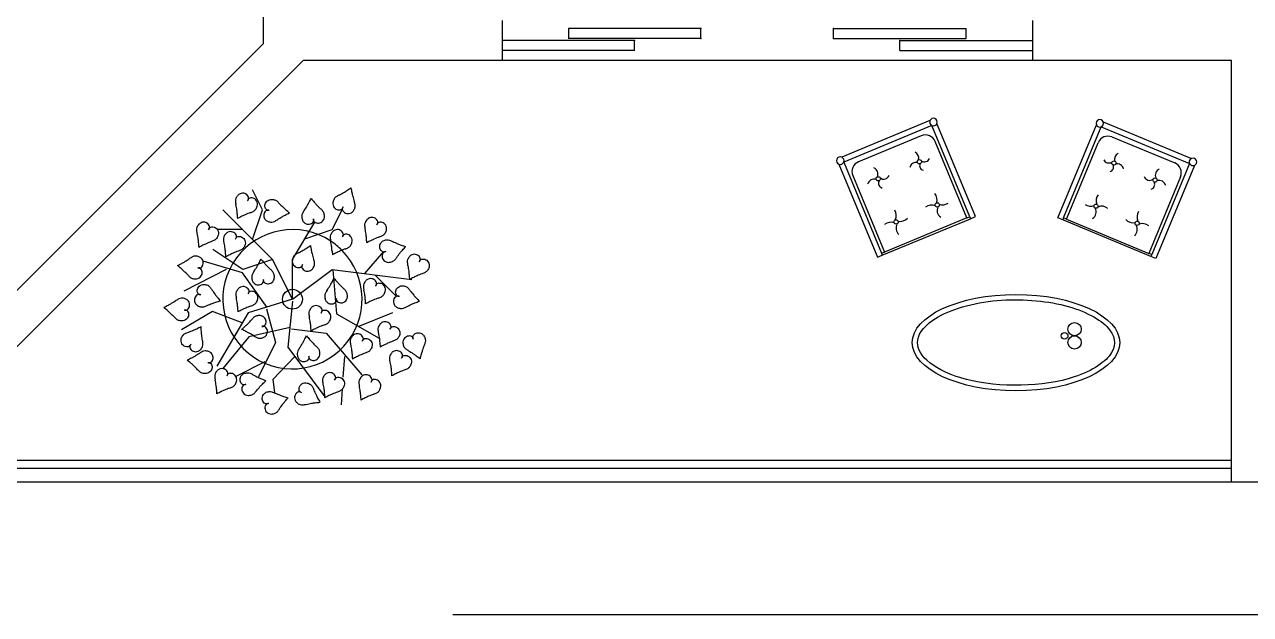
# Model space of a CAD drawing. Header units: millimetres. Extents: x 166 to 289, y 88 to 139.
# Drawn here: x 206.197 to 210.818, y 108.262 to 110.485 of the extents above; entities that cross this region are included whole.
import ezdxf

# ---------------------------------------------------------------- set-up
doc = ezdxf.new("R2010")
doc.units = ezdxf.units.MM
doc.header["$LTSCALE"] = 0.6
doc.linetypes.add('HIDDEN', pattern=[9.525, 6.35, -3.175])
for name, color, linetype in [('0.1', 1, 'Continuous'), ('02', 2, 'Continuous'), ('AR-ALV', 5, 'Continuous'), ('AR-PRJ', 1, 'HIDDEN'), ('Mobiliário', 160, 'Continuous'), ('Mobiliário2', 10, 'Continuous'), ('VEGET', 64, 'Continuous'), ('VEGETAÇAO', 76, 'Continuous')]:
    doc.layers.add(name, color=color, linetype=linetype)

# ---------------------------------------------------------------- blocks, each defined once
blk = doc.blocks.new('*E28')
at = {"layer": 'VEGET'}
blk.add_arc((-0.1165, 0.1033), 0.2171, 11.399, 11.4452, dxfattribs=at)
blk = doc.blocks.new('FOLHA')
at = {"layer": 'VEGET'}
for points in [[(0, 0, 0.08274), (-0.0014, 0.0032, 0.10469), (-0.0035, 0.0052, 0.121507), (-0.008, 0.0067, 0.098472), (-0.0138, 0.0061, 0.092043), (-0.0186, 0.0035, 0.086888), (-0.0224, -0.0009, 0.104288), (-0.0246, -0.007, 0.099942), (-0.0242, -0.0138, 0.091468), (-0.0201, -0.0222, 0.12043), (-0.0147, -0.0268, 0.025962), (-0.0068, -0.0302, -0.015994), (0.006, -0.0355, -0.011155), (0.0143, -0.0394, -0.008387), (0.025, -0.045)], [(0, 0, -0.08274), (-0.002, 0.0029, -0.10469), (-0.0026, 0.0057, -0.121507), (-0.0015, 0.0103, -0.098472), (0.0021, 0.0149, -0.092043), (0.0069, 0.0176, -0.086888), (0.0126, 0.0186, -0.104288), (0.019, 0.0172, -0.099942), (0.0245, 0.0132, -0.091468), (0.0295, 0.0053, -0.12043), (0.0305, -0.0017, -0.025962), (0.0293, -0.0102, 0.015994), (0.0269, -0.0239, 0.011155), (0.0259, -0.0329, 0.008387), (0.025, -0.045)]]:
    blk.add_lwpolyline(points, format="xyb", dxfattribs=at)

msp = doc.modelspace()

# ---------------------------------------------------------------- linework, layer by layer
at = {"layer": '0.1'}
for p, q in [((209.9966, 110.3499), (207.9966, 110.3499)), ((205.6587, 108.762), (210.7466, 108.762))]:
    msp.add_line(p, q, dxfattribs=at)
at = {"layer": '02'}
for p, q in [((208.7466, 110.4702), (208.2466, 110.4702)), ((208.2466, 110.4702), (208.2466, 110.4327)), ((208.7466, 110.4327), (208.7466, 110.4702)), ((209.2466, 110.4702), (209.7466, 110.4702)), ((209.2466, 110.4327), (209.2466, 110.4702)), ((209.7466, 110.4327), (209.7466, 110.4702)), ((208.4966, 110.4249), (207.9966, 110.4249)), ((208.7466, 110.4327), (208.2466, 110.4327)), ((208.4966, 110.3874), (208.4966, 110.4249)), ((209.2466, 110.4327), (209.7466, 110.4327)), ((209.4966, 110.4249), (209.9966, 110.4249)), ((209.4966, 110.3874), (209.4966, 110.4249)), ((208.4966, 110.3874), (207.9966, 110.3874)), ((209.4966, 110.3874), (209.9966, 110.3874)), ((210.7466, 108.842), (205.7387, 108.842)), ((210.7466, 108.812), (205.7087, 108.812))]:
    msp.add_line(p, q, dxfattribs=at)
for p in [(208.7466, 110.4702), (209.2466, 110.4702), (208.4966, 110.4249), (208.7466, 110.4327), (209.2466, 110.4327), (209.4966, 110.4249)]:
    msp.add_point(p, dxfattribs=at)
at = {"layer": 'AR-ALV'}
for p, q in [((207.0966, 112.708), (207.0966, 110.412)), ((207.9966, 110.4999), (207.9966, 110.3499)), ((209.9966, 110.4999), (209.9966, 110.3499)), ((207.0966, 110.412), (205.5966, 108.912)), ((207.2466, 110.3499), (205.6587, 108.762)), ((207.9966, 110.3499), (207.2466, 110.3499)), ((210.7466, 110.3499), (209.9966, 110.3499)), ((210.7466, 108.762), (210.7466, 110.3499)), ((210.7466, 108.762), (212.8466, 108.762))]:
    msp.add_line(p, q, dxfattribs=at)
at = {"layer": 'AR-PRJ'}
msp.add_line((202.0966, 108.262), (213.3466, 108.262), dxfattribs=at)
at = {"layer": 'Mobiliário'}
for p, q in [((209.6097, 110.123), (209.2771, 109.9852)), ((209.6173, 110.1045), (209.2848, 109.9667)), ((209.7597, 109.7608), (209.6173, 110.1045)), ((209.7812, 109.7611), (209.6358, 110.1121)), ((210.0917, 109.7562), (210.2372, 110.1073)), ((210.1133, 109.756), (210.2556, 110.0997)), ((210.2556, 110.0997), (210.5882, 109.9619)), ((210.2633, 110.1181), (210.5959, 109.9804)), ((209.577, 110.0661), (209.3404, 109.9681)), ((209.7486, 109.7562), (209.6292, 110.0445)), ((210.1244, 109.7514), (210.2438, 110.0396)), ((210.296, 110.0613), (210.5325, 109.9633)), ((209.2663, 109.9591), (209.4117, 109.608)), ((209.2848, 109.9667), (209.4271, 109.623)), ((210.5882, 109.9619), (210.4459, 109.6182)), ((210.6067, 109.9543), (210.4613, 109.6032)), ((209.3188, 109.9159), (209.4382, 109.6276)), ((210.5542, 109.9111), (210.4348, 109.6228)), ((209.7486, 109.7562), (209.7597, 109.7608)), ((209.7597, 109.7608), (209.7628, 109.7534)), ((209.7628, 109.7534), (209.7812, 109.7611)), ((209.4302, 109.6156), (209.7628, 109.7534)), ((209.7486, 109.7562), (209.4382, 109.6276)), ((210.1102, 109.7486), (210.0917, 109.7562)), ((210.1133, 109.756), (210.1102, 109.7486)), ((210.4428, 109.6108), (210.1102, 109.7486)), ((210.1244, 109.7514), (210.1133, 109.756)), ((210.1244, 109.7514), (210.4348, 109.6228)), ((209.4271, 109.623), (209.4382, 109.6276)), ((209.4271, 109.623), (209.4302, 109.6156)), ((210.4459, 109.6182), (210.4348, 109.6228)), ((209.4117, 109.608), (209.4302, 109.6156)), ((210.4459, 109.6182), (210.4428, 109.6108)), ((210.4613, 109.6032), (210.4428, 109.6108))]:
    msp.add_line(p, q, dxfattribs=at)
for centre, radius in [((210.1549, 109.3372), 0.025), ((210.1174, 109.3122), 0.0125), ((210.1549, 109.2872), 0.025)]:
    msp.add_circle(centre, radius, dxfattribs=at)
for centre, radius, start, end in [((209.6228, 110.1175), 0.0141, 337.4992, 157.4992), ((209.6228, 110.1175), 0.0141, 157.4992, 337.4992), ((210.2502, 110.1127), 0.0141, 22.5008, 202.5008), ((210.2502, 110.1127), 0.0141, 202.5008, 22.5008), ((209.5923, 110.0291), 0.04, 22.4992, 112.4992), ((210.2807, 110.0243), 0.04, 67.5008, 157.5008), ((209.2717, 109.9721), 0.0141, 67.4992, 247.4992), ((209.2717, 109.9721), 0.0141, 247.4992, 67.4992), ((209.3558, 109.9312), 0.04, 112.4992, 202.4992), ((210.5172, 109.9264), 0.04, 337.5008, 67.5008), ((210.6013, 109.9673), 0.0141, 112.5008, 292.5008), ((210.6013, 109.9673), 0.0141, 292.5008, 112.5008)]:
    msp.add_arc(centre, radius, start, end, dxfattribs=at)
at = {"layer": 'Mobiliário2'}
for centre in [(209.57, 109.968), (210.303, 109.9632), (209.4148, 109.9037), (210.4582, 109.8989), (209.6373, 109.8054), (210.2356, 109.8005), (209.4821, 109.7411), (210.3909, 109.7363)]:
    msp.add_circle(centre, 0.008, dxfattribs=at)
for centre, radius, start, end in [((209.5442, 109.982), 0.0237, 343.7965, 66.6644), ((210.3288, 109.9771), 0.0237, 113.3356, 196.2035), ((209.5575, 109.9416), 0.0238, 77.662, 169.1063), ((209.5879, 109.9523), 0.017, 151.0113, 257.6867), ((209.5885, 109.9903), 0.0223, 239.9795, 331.5937), ((210.2845, 109.9855), 0.0223, 208.4063, 300.0205), ((210.2851, 109.9475), 0.017, 282.3133, 28.9887), ((210.3155, 109.9368), 0.0238, 10.8937, 102.338), ((209.3988, 109.8771), 0.025, 69.8382, 165.9492), ((209.3879, 109.9215), 0.026, 336.2368, 66.0229), ((209.4352, 109.9246), 0.0221, 233.88, 338.9067), ((210.4378, 109.9197), 0.0221, 201.0933, 306.12), ((210.485, 109.9167), 0.026, 113.9771, 203.7632), ((209.4356, 109.8878), 0.0197, 154.583, 252.9237), ((210.4373, 109.883), 0.0197, 287.0763, 25.417), ((210.4742, 109.8723), 0.025, 14.0508, 110.1618), ((209.5999, 109.8256), 0.0367, 339.5412, 38.4339), ((209.6582, 109.838), 0.0326, 245.4923, 307.1013), ((210.2148, 109.8332), 0.0326, 232.8987, 294.5077), ((210.2731, 109.8208), 0.0367, 141.5661, 200.4588), ((209.4426, 109.7648), 0.04, 335.9184, 31.2363), ((209.6159, 109.7706), 0.0346, 66.0116, 130.8814), ((209.6653, 109.7835), 0.0288, 149.8532, 238.9673), ((210.2077, 109.7787), 0.0288, 301.0327, 30.1468), ((210.2571, 109.7658), 0.0346, 49.1186, 113.9884), ((210.4304, 109.76), 0.04, 148.7637, 204.0816), ((209.4632, 109.701), 0.0388, 72.6313, 129.4767), ((209.5176, 109.7185), 0.0358, 154.8707, 224.7468), ((209.4977, 109.7798), 0.0366, 256.999, 319.0668), ((210.3752, 109.7749), 0.0366, 220.9332, 283.001), ((210.3553, 109.7136), 0.0358, 315.2532, 25.1293), ((210.4098, 109.6962), 0.0388, 50.5233, 107.3687)]:
    msp.add_arc(centre, radius, start, end, dxfattribs=at)
msp.add_ellipse((209.9341, 109.2863), major_axis=(-0.3909, 0), ratio=0.464646, dxfattribs=at)
msp.add_open_spline([(209.5632, 109.2863), (209.5632, 109.2619), (209.5773, 109.2355), (209.6406, 109.1852), (209.689, 109.1627), (209.8709, 109.115), (210.0376, 109.119), (210.2239, 109.18), (210.2742, 109.2151), (210.3137, 109.282), (210.3089, 109.3132), (210.2437, 109.3805), (210.1809, 109.4118), (210.0247, 109.4476), (209.9322, 109.4526), (209.7543, 109.4332), (209.6711, 109.4059), (209.5812, 109.3436), (209.5632, 109.3136), (209.5632, 109.2863)], degree=3, knots=[0, 0, 0, 0, 0.528517, 0.528517, 1.057034, 1.057034, 2.185031, 2.185031, 2.874525, 2.874525, 3.564018, 3.564018, 4.253512, 4.253512, 4.943005, 4.943005, 5.692184, 5.692184, 6.283185, 6.283185, 6.283185, 6.283185], dxfattribs=at)
at = {"layer": 'VEGETAÇAO'}
for p, q in [((207.0941, 109.7873), (207.0566, 109.8623)), ((207.1316, 109.5998), (206.9441, 109.7873)), ((207.0566, 109.6748), (207.0941, 109.7873)), ((207.318, 109.7855), (207.3191, 109.7873)), ((207.3566, 109.7123), (207.3941, 109.7873)), ((207.2066, 109.5998), (207.2909, 109.7403)), ((207.0191, 109.7123), (206.9214, 109.7123)), ((207.2534, 109.6779), (207.3566, 109.7123)), ((207.0191, 109.5623), (206.9066, 109.6373)), ((207.3557, 109.6306), (207.3572, 109.617)), ((207.4791, 109.547), (207.5511, 109.6292)), ((207.0182, 109.5497), (206.8694, 109.5936)), ((207.1316, 109.5998), (207.0191, 109.5623)), ((207.2066, 109.4498), (207.1316, 109.5998)), ((207.2066, 109.4498), (207.2066, 109.5998)), ((206.9566, 109.5615), (206.7974, 109.4802)), ((207.111, 109.419), (207.0182, 109.5497)), ((207.1293, 109.5568), (207.1304, 109.5586)), ((207.2066, 109.4498), (207.3566, 109.5623)), ((207.3566, 109.5623), (207.6566, 109.5248)), ((207.3592, 109.5607), (207.3722, 109.3954)), ((207.52, 109.5389), (207.5985, 109.4604)), ((207.4045, 109.4849), (207.4056, 109.4867)), ((207.2066, 109.4498), (207.0395, 109.3983)), ((207.2071, 109.4432), (207.1897, 109.2693)), ((206.9054, 109.4031), (206.7879, 109.3347)), ((207.0176, 109.3608), (206.9054, 109.4031)), ((207.0395, 109.3983), (206.9212, 109.1975)), ((207.1087, 109.4133), (207.1433, 109.2864)), ((207.3722, 109.3954), (207.5337, 109.3031)), ((207.4548, 109.3476), (207.5852, 109.3998)), ((207.0419, 109.3084), (206.9437, 109.1883)), ((207.1984, 109.3432), (207.0419, 109.3084)), ((207.2027, 109.3389), (207.3331, 109.3215)), ((207.3331, 109.3215), (207.4679, 109.165)), ((207.1433, 109.2864), (207.0791, 109.1574)), ((207.1897, 109.2693), (207.3288, 109.0823)), ((207.3008, 109.2679), (207.3018, 109.2697)), ((207.1029, 109.2141), (206.9936, 109.1583)), ((207.2158, 109.2345), (207.1332, 109.1476)), ((207.4027, 109.2345), (207.397, 109.1559)), ((207.1332, 109.1476), (207.1395, 109.0985)), ((207.3939, 109.1119), (207.3896, 109.0519))]:
    msp.add_line(p, q, dxfattribs=at)
for centre, major_axis, start_param, end_param in [((207.2441, 110.1157), (0.2167, 0.2167), 4.462157, 4.506775), ((207.115, 110.3128), (0.3833, 0.3833), 4.506775, 4.540323), ((207.961, 109.9625), (0.3833, 0.3833), 2.528634, 2.562182), ((207.0142, 109.8211), (0.0159, 0.0159), 1.972712, 2.452125), ((207.1149, 109.8308), (-0.0875, 0.0875), 0.881329, 0.985154), ((207.029, 109.8151), (-0.0272, 0.0272), 0.037058, 0.401916), ((207.0198, 109.8238), (0.0183, 0.0183), 1.20941, 1.607854), ((207.0189, 109.8256), (-0.0168, 0.0168), -0.777035, -0.361386), ((207.0189, 109.8243), (-0.0178, 0.0178), -1.123715, -0.777035), ((207.0198, 109.8269), (-0.0159, 0.0159), -1.490852, -1.123715), ((207.0197, 109.8268), (-0.0159, 0.0159), 4.39971, 4.792334), ((207.0532, 109.8175), (-0.0114, 0.0114), 0.198913, 0.529119), ((207.0259, 109.8327), (0.0114, 0.0114), 4.739403, 5.069609), ((207.0482, 109.8208), (-0.00719, 0.00719), -0.218326, 0.198913), ((207.0265, 109.8302), (0.0106, 0.0106), 5.486848, 5.970506), ((207.0313, 109.8302), (0.00719, 0.00719), 5.069609, 5.486848), ((207.0508, 109.8167), (0.0106, 0.0106), 0.868812, 1.35247), ((207.0514, 109.8092), (0.0159, 0.0159), 0.476188, 0.868812), ((207.0515, 109.8093), (0.0159, 0.0159), 0.109052, 0.476188), ((207.0498, 109.8072), (-0.0178, 0.0178), 4.474761, 4.821441), ((207.0509, 109.8079), (0.0168, 0.0168), 5.629908, 6.045557), ((207.0489, 109.8076), (0.0183, 0.0183), 5.231464, 5.629908), ((206.9974, 109.9564), (-0.2167, 0.2167), 3.397702, 3.44232), ((206.789, 110.0662), (-0.3833, 0.3833), 3.44232, 3.475868), ((207.6986, 110.1701), (-0.3833, 0.3833), 1.464179, 1.497727), ((207.5203, 110.0162), (-0.2167, 0.2167), 1.497727, 1.542345), ((207.3846, 109.8108), (-0.0183, 0.0183), 0.633894, 1.032338), ((207.3972, 109.8088), (-0.0272, 0.0272), 0.269036, 0.633894), ((207.3832, 109.8168), (-0.0159, 0.0159), -0.210377, 0.269036), ((207.4382, 109.7319), (0.0875, 0.0875), 1.256594, 1.36042), ((207.2343, 110.1322), (-0.2302, 0.2302), 2.827391, 2.89136), ((207.7304, 109.9144), (-0.2167, 0.2167), 0.991385, 1.036004), ((207.749, 109.9191), (-0.2302, 0.2302), 1.036004, 1.099973), ((207.3217, 109.7801), (-0.0875, 0.0875), 4.137741, 4.241566), ((206.6745, 109.7417), (-0.2302, 0.2302), 4.062777, 4.126747), ((206.6935, 109.7443), (-0.2167, 0.2167), 4.018159, 4.062777), ((206.4589, 109.7228), (-0.3833, 0.3833), 3.984611, 4.018159), ((207.2592, 109.278), (-0.3833, 0.3833), -0.320433, -0.286885), ((207.1536, 109.4886), (-0.2167, 0.2167), -0.365051, -0.320433), ((207.1614, 109.4711), (-0.2302, 0.2302), -0.429021, -0.365051), ((207.0046, 109.8921), (0.0875, 0.0875), 4.283368, 4.387193), ((207.0496, 109.8015), (-0.0159, 0.0159), 2.816397, 3.29581), ((207.0366, 109.8109), (0.0272, 0.0272), 4.866606, 5.231464), ((207.2801, 109.7623), (-0.0272, 0.0272), 0.775378, 1.140236), ((207.2641, 109.7625), (-0.0159, 0.0159), 0.295965, 0.775378), ((207.3534, 109.7149), (0.0875, 0.0875), 1.762936, 1.866761), ((206.9809, 109.9661), (-0.2302, 0.2302), 3.333732, 3.397702), ((207.5343, 110.0293), (-0.2302, 0.2302), 1.542345, 1.606315), ((207.2281, 109.7006), (0.0875, 0.0875), 6.214878, 6.318704), ((207.3043, 109.7671), (-0.0159, 0.0159), 4.164669, 4.644082), ((207.2887, 109.7633), (-0.0272, 0.0272), 3.799811, 4.164669), ((207.3826, 109.8103), (0.0168, 0.0168), 2.603135, 3.018784), ((207.3837, 109.8111), (0.0178, 0.0178), 3.018784, 3.365464), ((207.3823, 109.8088), (-0.0159, 0.0159), 1.794667, 2.161804), ((207.3823, 109.8089), (0.0159, 0.0159), 3.7326, 4.125224), ((207.3838, 109.8015), (-0.0106, 0.0106), 2.554427, 3.038085), ((207.3868, 109.7977), (-0.00719, 0.00719), 3.038085, 3.455325), ((207.4047, 109.7903), (0.00719, 0.00719), 2.042835, 2.460075), ((207.4094, 109.7908), (-0.0106, 0.0106), 0.889278, 1.372936), ((207.4104, 109.7885), (0.0114, 0.0114), 1.71263, 2.042835), ((207.3815, 109.8005), (-0.0114, 0.0114), 3.455325, 3.78553), ((207.4158, 109.795), (0.0159, 0.0159), 2.943733, 3.336356), ((207.4157, 109.7949), (0.0159, 0.0159), 3.336356, 3.703493), ((207.4163, 109.7976), (-0.0178, 0.0178), 2.132697, 2.479377), ((207.4165, 109.7963), (0.0168, 0.0168), 4.050173, 4.465822), ((207.4154, 109.798), (-0.0183, 0.0183), 2.895025, 3.293469), ((207.4052, 109.8055), (0.0272, 0.0272), 4.864266, 5.229124), ((207.4207, 109.8013), (0.0159, 0.0159), 5.229124, 5.708537), ((207.2066, 109.4498), (-0.1856, 0.1856), -1.367731, 4.707498), ((207.2682, 109.7579), (0.0183, 0.0183), 2.711032, 3.109476), ((207.2667, 109.7565), (0.0168, 0.0168), 3.109476, 3.525125), ((207.2672, 109.7577), (-0.0178, 0.0178), 1.954329, 2.301009), ((207.2671, 109.755), (-0.0159, 0.0159), 2.301009, 2.668145), ((207.2671, 109.7551), (-0.0159, 0.0159), 2.668145, 3.060769), ((207.272, 109.7494), (-0.0106, 0.0106), 3.060769, 3.544427), ((207.3015, 109.7509), (-0.0114, 0.0114), 0.648175, 0.978381), ((207.2704, 109.7474), (0.0114, 0.0114), 5.532463, 5.862668), ((207.2956, 109.7498), (0.00719, 0.00719), 2.549177, 2.966416), ((207.2764, 109.7476), (-0.00719, 0.00719), 3.544427, 3.961666), ((207.2996, 109.7525), (0.0106, 0.0106), 2.966416, 3.450074), ((207.3031, 109.7592), (0.0159, 0.0159), 3.450074, 3.842698), ((207.303, 109.7591), (-0.0159, 0.0159), 2.271902, 2.639038), ((207.3023, 109.7617), (-0.0178, 0.0178), 2.639038, 2.985718), ((207.3031, 109.7606), (-0.0168, 0.0168), 2.985718, 3.401367), ((207.3013, 109.7617), (0.0183, 0.0183), 4.972163, 5.370607), ((207.501, 109.7298), (-0.0159, 0.0159), 0.401916, 0.881329), ((207.6017, 109.7395), (0.0875, 0.0875), 2.452125, 2.55595), ((207.5158, 109.7238), (0.0272, 0.0272), 1.607854, 1.972712), ((207.1613, 109.6504), (0.2302, 0.2302), 5.633573, 5.697543), ((207.5065, 109.7324), (-0.0183, 0.0183), -0.361386, 0.037058), ((207.5057, 109.7343), (0.0168, 0.0168), 0.793761, 1.20941), ((207.5057, 109.733), (-0.0178, 0.0178), -1.123715, -0.777035), ((207.5066, 109.7355), (0.0159, 0.0159), 0.079945, 0.447081), ((207.5065, 109.7355), (0.0159, 0.0159), 5.970506, 6.36313), ((207.54, 109.7261), (-0.0114, 0.0114), 0.198913, 0.529119), ((207.5126, 109.7413), (0.0114, 0.0114), 4.739403, 5.069609), ((207.535, 109.7295), (-0.00719, 0.00719), -0.218326, 0.198913), ((207.5133, 109.7389), (0.0106, 0.0106), 5.486848, 5.970506), ((207.5181, 109.7389), (-0.00719, 0.00719), 3.498813, 3.916052), ((207.5376, 109.7254), (-0.0106, 0.0106), -0.701984, -0.218326), ((207.5382, 109.7178), (0.0159, 0.0159), 0.476188, 0.868812), ((207.5382, 109.718), (-0.0159, 0.0159), -1.461744, -1.094608), ((207.5365, 109.7159), (0.0178, 0.0178), 6.045557, 6.392237), ((207.5377, 109.7165), (0.0168, 0.0168), 5.629908, 6.045557), ((207.5356, 109.7163), (-0.0183, 0.0183), 3.660668, 4.059112), ((207.3714, 109.6841), (0.0159, 0.0159), 1.972712, 2.452125), ((207.4721, 109.6938), (-0.0875, 0.0875), 0.881329, 0.985154), ((207.3862, 109.6781), (-0.0272, 0.0272), 0.037058, 0.401916), ((207.0317, 109.6047), (0.2302, 0.2302), 5.633573, 5.696737), ((207.2066, 109.4498), (-0.1856, 0.1856), 4.707498, 4.915454), ((207.377, 109.6868), (0.0183, 0.0183), 1.20941, 1.607854), ((207.3761, 109.6886), (-0.0168, 0.0168), -0.777035, -0.361386), ((207.3761, 109.6873), (-0.0178, 0.0178), -1.123715, -0.777035), ((207.377, 109.6898), (-0.0159, 0.0159), -1.490852, -1.123715), ((207.3769, 109.6898), (-0.0159, 0.0159), 4.39971, 4.792334), ((207.4104, 109.6805), (-0.0114, 0.0114), 0.198913, 0.529119), ((207.3831, 109.6957), (0.0114, 0.0114), 4.739403, 5.069609), ((207.4054, 109.6838), (0.00719, 0.00719), 1.35247, 1.769709), ((207.3837, 109.6932), (0.0106, 0.0106), 5.486848, 5.970506), ((207.3885, 109.6932), (0.00719, 0.00719), 5.069609, 5.486848), ((207.408, 109.6797), (0.0106, 0.0106), 0.868812, 1.35247), ((207.4086, 109.6722), (-0.0159, 0.0159), -1.094608, -0.701984), ((207.4086, 109.6723), (0.0159, 0.0159), 0.109052, 0.476188), ((207.407, 109.6702), (-0.0178, 0.0178), 4.474761, 4.821441), ((207.4081, 109.6709), (0.0168, 0.0168), 5.629908, 6.045557), ((207.406, 109.6706), (0.0183, 0.0183), 5.231464, 5.629908), ((207.1803, 109.653), (0.2167, 0.2167), 5.588955, 5.633573), ((206.9457, 109.6315), (0.3833, 0.3833), 5.555408, 5.588955), ((207.746, 109.1867), (0.3833, 0.3833), 1.250363, 1.283911), ((207.6403, 109.3972), (-0.2167, 0.2167), -0.365051, -0.320433), ((207.6482, 109.3797), (-0.2302, 0.2302), -0.429021, -0.365051), ((207.4914, 109.8008), (-0.0875, 0.0875), 2.712572, 2.816397), ((207.5364, 109.7101), (-0.0159, 0.0159), 2.816397, 3.29581), ((207.5234, 109.7196), (-0.0272, 0.0272), 3.29581, 3.660668), ((207.2854, 109.5147), (0.0875, 0.0875), 1.256594, 1.36042), ((207.0814, 109.915), (-0.2302, 0.2302), 2.827391, 2.89136), ((207.0912, 109.8985), (0.2167, 0.2167), 4.462157, 4.506775), ((206.9622, 110.0956), (-0.3833, 0.3833), 2.935978, 2.969526), ((207.8081, 109.7454), (-0.3833, 0.3833), 0.957838, 0.991385), ((207.5775, 109.6972), (0.2167, 0.2167), 2.562182, 2.6068), ((206.8146, 109.5994), (0.3833, 0.3833), 5.555408, 5.588955), ((207.6164, 109.141), (0.3833, 0.3833), 1.250363, 1.283911), ((207.5108, 109.3516), (0.2167, 0.2167), 1.205745, 1.250363), ((207.5186, 109.3341), (-0.2302, 0.2302), -0.389679, -0.365051), ((207.5186, 109.3341), (-0.2302, 0.2302), -0.429021, -0.389679), ((207.3618, 109.7551), (-0.0875, 0.0875), 2.712572, 2.816397), ((207.4068, 109.6645), (0.0159, 0.0159), 4.387193, 4.866606), ((207.3938, 109.6739), (0.0272, 0.0272), 4.866606, 5.231464), ((206.5343, 110.0633), (-0.3833, 0.3833), 2.812518, 2.846066), ((206.435, 109.1531), (0.3833, 0.3833), 0.07827, 0.111818), ((206.6451, 109.8554), (0.2167, 0.2167), 4.416862, 4.46148), ((206.6354, 109.8719), (0.2302, 0.2302), 4.46148, 4.52545), ((206.8885, 109.5007), (0.0875, 0.0875), 1.280032, 1.383857), ((206.8404, 109.5898), (-0.0159, 0.0159), -0.770177, -0.290764), ((206.8407, 109.5738), (0.0272, 0.0272), 0.435761, 0.800619), ((206.845, 109.5856), (0.0183, 0.0183), 0.037317, 0.435761), ((206.8464, 109.5872), (0.0168, 0.0168), 5.904853, 6.320502), ((206.8478, 109.5868), (0.0159, 0.0159), 4.798413, 5.191037), ((206.8452, 109.5866), (0.0178, 0.0178), 5.558173, 5.904853), ((206.8479, 109.5868), (-0.0159, 0.0159), 3.620241, 3.987377), ((206.8087, 109.7277), (0.2167, 0.2167), 4.968498, 5.013116), ((206.6003, 109.8374), (0.3833, 0.3833), 5.013116, 5.046664), ((207.5099, 109.9414), (0.3833, 0.3833), 3.034975, 3.068523), ((207.3317, 109.7874), (0.2167, 0.2167), 3.068523, 3.113141), ((207.3456, 109.8006), (-0.2302, 0.2302), 1.542345, 1.606315), ((207.2318, 109.5936), (0.0183, 0.0183), 2.204691, 2.603135), ((207.2443, 109.5917), (0.0272, 0.0272), 1.839833, 2.204691), ((207.2298, 109.5931), (-0.0168, 0.0168), 1.032338, 1.447987), ((207.2304, 109.5996), (-0.0159, 0.0159), -0.210377, 0.269036), ((207.2308, 109.5939), (0.0178, 0.0178), 3.018784, 3.365464), ((207.2339, 109.5806), (0.00719, 0.00719), 4.608882, 5.026121), ((207.2518, 109.5732), (-0.00719, 0.00719), 0.472039, 0.889278), ((207.2575, 109.5713), (-0.0114, 0.0114), 0.141833, 0.472039), ((207.2286, 109.5833), (-0.0114, 0.0114), 3.455325, 3.78553), ((207.5961, 109.7019), (-0.2302, 0.2302), 1.036004, 1.099973), ((207.2523, 109.5883), (0.0272, 0.0272), 4.864266, 5.229124), ((207.1689, 109.5629), (0.0875, 0.0875), 5.708537, 5.812362), ((207.2678, 109.5841), (-0.0159, 0.0159), 3.658327, 4.137741), ((206.5881, 109.3322), (0.2167, 0.2167), 0.033652, 0.07827), ((206.575, 109.3182), (0.2302, 0.2302), 6.252868, 6.316837), ((206.9021, 109.6261), (0.0875, 0.0875), 3.111275, 3.2151), ((206.836, 109.5495), (-0.0159, 0.0159), 1.644304, 2.123717), ((206.8414, 109.5526), (0.0183, 0.0183), 4.059371, 4.457815), ((206.8522, 109.5524), (0.0114, 0.0114), 0.597616, 0.927822), ((206.8556, 109.5835), (-0.0114, 0.0114), 1.996514, 2.32672), ((206.8425, 109.5508), (-0.0168, 0.0168), 2.887019, 3.302668), ((206.8554, 109.5775), (0.00719, 0.00719), 3.897516, 4.314755), ((206.8533, 109.5583), (-0.00719, 0.00719), -1.390419, -0.97318), ((206.8506, 109.5543), (0.0106, 0.0106), 5.979904, 6.463562), ((206.8536, 109.5819), (0.0106, 0.0106), 4.314755, 4.798413), ((206.8414, 109.5516), (0.0178, 0.0178), 4.873464, 5.220144), ((206.8439, 109.5508), (-0.0159, 0.0159), 4.016484, 4.409108), ((206.844, 109.5508), (0.0159, 0.0159), 5.220144, 5.587281), ((207.0754, 109.5337), (0.0159, 0.0159), 1.866761, 2.346174), ((207.0914, 109.5336), (-0.0272, 0.0272), 0.775378, 1.140236), ((207.1647, 109.4862), (-0.0875, 0.0875), 0.19214, 0.295965), ((206.7922, 109.7373), (0.2302, 0.2302), 4.904529, 4.968498), ((207.0394, 109.4718), (-0.0875, 0.0875), 4.644082, 4.747907), ((207.1156, 109.5383), (0.0159, 0.0159), 5.735465, 6.214878), ((207.1126, 109.533), (-0.0183, 0.0183), 3.401367, 3.799811), ((207.1001, 109.5346), (0.0272, 0.0272), 5.370607, 5.735465), ((207.2294, 109.5916), (-0.0159, 0.0159), 1.794667, 2.161804), ((207.2294, 109.5917), (-0.0159, 0.0159), 2.161804, 2.554427), ((207.2309, 109.5843), (0.0106, 0.0106), 4.125224, 4.608882), ((207.2566, 109.5737), (0.0106, 0.0106), 2.460075, 2.943733), ((207.2629, 109.5779), (-0.0159, 0.0159), 1.372936, 1.76556), ((207.2628, 109.5778), (-0.0159, 0.0159), 1.76556, 2.132697), ((207.2634, 109.5804), (-0.0178, 0.0178), 2.132697, 2.479377), ((207.2636, 109.5791), (0.0168, 0.0168), 4.050173, 4.465822), ((207.2625, 109.5809), (0.0183, 0.0183), 4.465822, 4.864266), ((206.8397, 109.5651), (-0.0272, 0.0272), 2.123717, 2.488575), ((207.0307, 109.4633), (-0.0272, 0.0272), 0.037058, 0.401916), ((207.0214, 109.4719), (-0.0183, 0.0183), -0.361386, 0.037058), ((207.0206, 109.4738), (0.0168, 0.0168), 0.793761, 1.20941), ((207.0206, 109.4725), (-0.0178, 0.0178), -1.123715, -0.777035), ((207.0215, 109.475), (-0.0159, 0.0159), -1.490852, -1.123715), ((207.0214, 109.4749), (-0.0159, 0.0159), 4.39971, 4.792334), ((207.0282, 109.4784), (0.0106, 0.0106), 5.486848, 5.970506), ((207.0796, 109.5292), (-0.0183, 0.0183), 1.140236, 1.53868), ((207.078, 109.5278), (0.0168, 0.0168), 3.109476, 3.525125), ((207.0786, 109.529), (-0.0178, 0.0178), 1.954329, 2.301009), ((207.0784, 109.5263), (0.0159, 0.0159), 3.871805, 4.238942), ((207.0784, 109.5264), (0.0159, 0.0159), 4.238942, 4.631565), ((207.0833, 109.5206), (-0.0106, 0.0106), 3.060769, 3.544427), ((207.1128, 109.5222), (0.0114, 0.0114), 2.218971, 2.549177), ((207.0818, 109.5186), (-0.0114, 0.0114), 3.961666, 4.291872), ((207.107, 109.521), (0.00719, 0.00719), 2.549177, 2.966416), ((207.0877, 109.5188), (-0.00719, 0.00719), 3.544427, 3.961666), ((207.1109, 109.5238), (0.0106, 0.0106), 2.966416, 3.450074), ((207.1144, 109.5305), (0.0159, 0.0159), 3.450074, 3.842698), ((207.1144, 109.5304), (0.0159, 0.0159), 3.842698, 4.209834), ((207.1136, 109.533), (-0.0178, 0.0178), 2.639038, 2.985718), ((207.1144, 109.5319), (0.0168, 0.0168), 4.556514, 4.972163), ((207.2066, 109.4498), (0.0265, 0.0265), 5.497787, 11.780972), ((207.4399, 109.4143), (-0.0875, 0.0875), 0.19214, 0.295965), ((207.0674, 109.6655), (-0.2302, 0.2302), 3.333732, 3.397702), ((207.0839, 109.6558), (-0.2167, 0.2167), 3.397702, 3.44232), ((206.8755, 109.7655), (0.3833, 0.3833), 5.013116, 5.046664), ((207.7851, 109.8695), (-0.3833, 0.3833), 1.464179, 1.497727), ((207.6068, 109.7156), (-0.2167, 0.2167), 1.497727, 1.542345), ((207.6208, 109.7287), (-0.2302, 0.2302), 1.542345, 1.606315), ((207.3146, 109.4), (0.0875, 0.0875), 6.214878, 6.318704), ((207.4966, 109.4994), (0.0159, 0.0159), 1.972712, 2.452125), ((207.5973, 109.5091), (-0.0875, 0.0875), 0.881329, 0.985154), ((207.5115, 109.4934), (-0.0272, 0.0272), 0.037058, 0.401916), ((207.157, 109.4199), (-0.2302, 0.2302), 4.062777, 4.126747), ((207.5022, 109.502), (-0.0183, 0.0183), -0.361386, 0.037058), ((207.5013, 109.5039), (-0.0168, 0.0168), -0.777035, -0.361386), ((207.5014, 109.5025), (0.0178, 0.0178), 0.447081, 0.793761), ((207.5022, 109.5051), (0.0159, 0.0159), 0.079945, 0.447081), ((207.5022, 109.505), (-0.0159, 0.0159), 4.39971, 4.792334), ((207.5356, 109.4957), (-0.0114, 0.0114), 0.198913, 0.529119), ((207.5083, 109.5109), (0.0114, 0.0114), 4.739403, 5.069609), ((207.5306, 109.499), (0.00719, 0.00719), 1.35247, 1.769709), ((207.5089, 109.5084), (0.0106, 0.0106), 5.486848, 5.970506), ((207.5137, 109.5084), (0.00719, 0.00719), 5.069609, 5.486848), ((207.5332, 109.4949), (0.0106, 0.0106), 0.868812, 1.35247), ((207.5338, 109.4874), (-0.0159, 0.0159), -1.094608, -0.701984), ((207.5339, 109.4875), (0.0159, 0.0159), 0.109052, 0.476188), ((207.5322, 109.4854), (-0.0178, 0.0178), 4.474761, 4.821441), ((207.5333, 109.4861), (0.0168, 0.0168), 5.629908, 6.045557), ((207.5313, 109.4858), (0.0183, 0.0183), 5.231464, 5.629908), ((207.0158, 109.4693), (-0.0159, 0.0159), 0.401916, 0.881329), ((207.1166, 109.479), (0.0875, 0.0875), 2.452125, 2.55595), ((206.6762, 109.3898), (0.2302, 0.2302), 5.633573, 5.697543), ((207.0549, 109.4656), (0.0114, 0.0114), 1.769709, 2.099915), ((207.0275, 109.4808), (0.0114, 0.0114), 4.739403, 5.069609), ((207.0499, 109.4689), (-0.00719, 0.00719), -0.218326, 0.198913), ((207.033, 109.4783), (-0.00719, 0.00719), 3.498813, 3.916052), ((207.0525, 109.4649), (0.0106, 0.0106), 0.868812, 1.35247), ((207.0531, 109.4573), (0.0159, 0.0159), 0.476188, 0.868812), ((207.0531, 109.4574), (-0.0159, 0.0159), -1.461744, -1.094608), ((207.0514, 109.4553), (0.0178, 0.0178), 6.045557, 6.392237), ((207.0383, 109.4591), (-0.0272, 0.0272), 3.29581, 3.660668), ((207.0526, 109.456), (-0.0168, 0.0168), 4.059112, 4.474761), ((207.0505, 109.4557), (0.0183, 0.0183), 5.231464, 5.629908), ((207.3666, 109.4617), (-0.0272, 0.0272), 0.775378, 1.140236), ((207.3506, 109.4619), (-0.0159, 0.0159), 0.295965, 0.775378), ((207.3547, 109.4573), (0.0183, 0.0183), 2.711032, 3.109476), ((207.3532, 109.4559), (-0.0168, 0.0168), 1.53868, 1.954329), ((207.3536, 109.4545), (0.0159, 0.0159), 4.238942, 4.631565), ((207.3585, 109.4487), (-0.0106, 0.0106), 3.060769, 3.544427), ((207.388, 109.4503), (-0.0114, 0.0114), 0.648175, 0.978381), ((207.357, 109.4467), (-0.0114, 0.0114), 3.961666, 4.291872), ((207.3822, 109.4492), (-0.00719, 0.00719), 0.978381, 1.39562), ((207.3629, 109.447), (0.00719, 0.00719), 5.115223, 5.532463), ((207.3861, 109.4519), (0.0106, 0.0106), 2.966416, 3.450074), ((207.3896, 109.4586), (-0.0159, 0.0159), 1.879278, 2.271902), ((207.3888, 109.4611), (0.0178, 0.0178), 4.209834, 4.556514), ((207.3896, 109.46), (0.0168, 0.0168), 4.556514, 4.972163), ((207.3908, 109.4665), (-0.0159, 0.0159), 4.164669, 4.644082), ((207.3878, 109.4611), (0.0183, 0.0183), 4.972163, 5.370607), ((207.3752, 109.4627), (-0.0272, 0.0272), 3.799811, 4.164669), ((207.176, 109.4225), (-0.2167, 0.2167), 4.018159, 4.062777), ((206.9414, 109.4011), (-0.3833, 0.3833), 3.984611, 4.018159), ((207.7416, 108.9562), (0.3833, 0.3833), 1.250363, 1.283911), ((207.636, 109.1668), (0.2167, 0.2167), 1.205745, 1.250363), ((207.6438, 109.1493), (0.2302, 0.2302), 1.141775, 1.205745), ((207.4871, 109.5703), (0.0875, 0.0875), 4.283368, 4.387193), ((207.532, 109.4797), (0.0159, 0.0159), 4.387193, 4.866606), ((207.5191, 109.4891), (0.0272, 0.0272), 4.866606, 5.231464), ((206.6952, 109.3924), (-0.2167, 0.2167), 4.018159, 4.062777), ((206.4606, 109.371), (0.3833, 0.3833), 5.555408, 5.588955), ((207.2609, 108.9262), (-0.3833, 0.3833), -0.320433, -0.286885), ((207.1552, 109.1367), (-0.2167, 0.2167), -0.365051, -0.320433), ((207.1631, 109.1192), (-0.2302, 0.2302), -0.429021, -0.365051), ((207.0063, 109.5403), (-0.0875, 0.0875), 2.712572, 2.816397), ((207.0513, 109.4496), (-0.0159, 0.0159), 2.816397, 3.29581), ((207.291, 109.3974), (-0.0159, 0.0159), 0.401916, 0.881329), ((207.3917, 109.4071), (0.0875, 0.0875), 2.452125, 2.55595), ((207.3059, 109.3914), (0.0272, 0.0272), 1.607854, 1.972712), ((207.2966, 109.4), (0.0183, 0.0183), 1.20941, 1.607854), ((207.2958, 109.4019), (-0.0168, 0.0168), -0.777035, -0.361386), ((207.2958, 109.4006), (-0.0178, 0.0178), -1.123715, -0.777035), ((207.2967, 109.4031), (-0.0159, 0.0159), -1.490852, -1.123715), ((207.2966, 109.4031), (0.0159, 0.0159), 5.970506, 6.36313), ((207.33, 109.3937), (-0.0114, 0.0114), 0.198913, 0.529119), ((207.3027, 109.4089), (0.0114, 0.0114), 4.739403, 5.069609), ((207.3251, 109.3971), (0.00719, 0.00719), 1.35247, 1.769709), ((207.3034, 109.4065), (0.0106, 0.0106), 5.486848, 5.970506), ((207.3081, 109.4065), (-0.00719, 0.00719), 3.498813, 3.916052), ((207.3276, 109.393), (-0.0106, 0.0106), -0.701984, -0.218326), ((207.3283, 109.3854), (0.0159, 0.0159), 0.476188, 0.868812), ((207.3283, 109.3856), (0.0159, 0.0159), 0.109052, 0.476188), ((207.3266, 109.3834), (-0.0178, 0.0178), 4.474761, 4.821441), ((207.3537, 109.4571), (0.0178, 0.0178), 3.525125, 3.871805), ((207.3278, 109.3841), (0.0168, 0.0168), 5.629908, 6.045557), ((207.3536, 109.4544), (-0.0159, 0.0159), 2.301009, 2.668145), ((207.3896, 109.4585), (-0.0159, 0.0159), 2.271902, 2.639038), ((206.6621, 109.7474), (-0.3833, 0.3833), 3.06493, 3.098478), ((206.8213, 109.5738), (0.2167, 0.2167), 4.669274, 4.713892), ((206.8077, 109.5874), (-0.2302, 0.2302), 3.143096, 3.207066), ((207.1455, 109.2911), (0.0875, 0.0875), 1.532444, 1.636269), ((207.0768, 109.3654), (0.0159, 0.0159), 1.053031, 1.532444), ((207.081, 109.3499), (0.0272, 0.0272), 0.688173, 1.053031), ((207.0823, 109.3625), (0.0183, 0.0183), 0.289729, 0.688173), ((207.0975, 109.3321), (0.0114, 0.0114), 0.850028, 1.180234), ((207.093, 109.3631), (-0.0114, 0.0114), 2.248926, 2.579132), ((207.0832, 109.3643), (-0.0168, 0.0168), 4.586469, 5.002118), ((207.0971, 109.3381), (0.00719, 0.00719), 0.432789, 0.850028), ((207.0944, 109.3572), (-0.00719, 0.00719), 2.579132, 2.996371), ((207.0915, 109.3611), (0.0106, 0.0106), 4.567167, 5.050825), ((207.0955, 109.3336), (0.0106, 0.0106), 6.232316, 6.715974), ((207.0822, 109.3635), (-0.0178, 0.0178), 4.239789, 4.586469), ((207.0846, 109.3644), (0.0159, 0.0159), 5.050825, 5.443449), ((207.0848, 109.3644), (0.0159, 0.0159), 5.443449, 5.810585), ((206.9514, 109.318), (-0.2302, 0.2302), 4.062777, 4.126747), ((206.9704, 109.3206), (0.2167, 0.2167), 5.588955, 5.633573), ((206.7358, 109.2991), (0.3833, 0.3833), 5.555408, 5.588955), ((207.4382, 109.0473), (-0.2302, 0.2302), -0.429021, -0.365051), ((207.2815, 109.4684), (-0.0875, 0.0875), 2.712572, 2.816397), ((207.3264, 109.3777), (-0.0159, 0.0159), 2.816397, 3.29581), ((207.3135, 109.3872), (-0.0272, 0.0272), 3.29581, 3.660668), ((207.3257, 109.3839), (-0.0183, 0.0183), 3.660668, 4.059112), ((206.7933, 108.8413), (-0.3833, 0.3833), -1.240114, -1.206567), ((206.8967, 109.0529), (0.2167, 0.2167), 0.286064, 0.330682), ((206.8876, 109.0361), (-0.2302, 0.2302), -1.348702, -1.284733), ((207.1275, 109.416), (0.0875, 0.0875), 3.363687, 3.467512), ((207.0826, 109.3253), (-0.0159, 0.0159), 1.896716, 2.376129), ((207.0823, 109.3413), (0.0272, 0.0272), 3.946925, 4.311783), ((207.087, 109.3296), (-0.0183, 0.0183), 2.740987, 3.139431), ((207.0885, 109.3281), (-0.0168, 0.0168), 3.139431, 3.55508), ((207.0898, 109.3285), (-0.0159, 0.0159), 4.268896, 4.66152), ((207.0872, 109.3286), (0.0178, 0.0178), 5.125876, 5.472556), ((207.0899, 109.3285), (0.0159, 0.0159), 5.472556, 5.839693), ((206.7718, 109.5486), (-0.3833, 0.3833), 3.44232, 3.475868), ((207.6814, 109.6526), (-0.3833, 0.3833), 1.464179, 1.497727), ((207.536, 108.8543), (0.3833, 0.3833), 1.250363, 1.283911), ((207.4304, 109.0648), (-0.2167, 0.2167), -0.365051, -0.320433), ((207.2469, 109.2449), (-0.0159, 0.0159), 0.295965, 0.775378), ((207.3362, 109.1973), (0.0875, 0.0875), 1.762936, 1.866761), ((206.9636, 109.4485), (-0.2302, 0.2302), 3.333732, 3.397702), ((206.9802, 109.4388), (-0.2167, 0.2167), 3.397702, 3.44232), ((207.5031, 109.4986), (-0.2167, 0.2167), 1.497727, 1.542345), ((207.5171, 109.5118), (0.2302, 0.2302), 3.113141, 3.177111), ((207.2108, 109.183), (0.0875, 0.0875), 6.214878, 6.318704), ((207.2871, 109.2495), (-0.0159, 0.0159), 4.164669, 4.644082), ((207.2715, 109.2457), (-0.0272, 0.0272), 3.799811, 4.164669), ((207.2629, 109.2447), (0.0272, 0.0272), 2.346174, 2.711032), ((207.251, 109.2403), (0.0183, 0.0183), 2.711032, 3.109476), ((207.2495, 109.2389), (-0.0168, 0.0168), 1.53868, 1.954329), ((207.25, 109.2401), (-0.0178, 0.0178), 1.954329, 2.301009), ((207.2499, 109.2374), (-0.0159, 0.0159), 2.301009, 2.668145), ((207.2499, 109.2375), (-0.0159, 0.0159), 2.668145, 3.060769), ((207.2548, 109.2318), (-0.0106, 0.0106), 3.060769, 3.544427), ((207.2843, 109.2333), (-0.0114, 0.0114), 0.648175, 0.978381), ((207.2532, 109.2298), (0.0114, 0.0114), 5.532463, 5.862668), ((207.2784, 109.2322), (0.00719, 0.00719), 2.549177, 2.966416), ((207.2592, 109.23), (-0.00719, 0.00719), 3.544427, 3.961666), ((207.2824, 109.2349), (0.0106, 0.0106), 2.966416, 3.450074), ((207.2859, 109.2417), (0.0159, 0.0159), 3.450074, 3.842698), ((207.2858, 109.2415), (-0.0159, 0.0159), 2.271902, 2.639038), ((207.2851, 109.2441), (-0.0178, 0.0178), 2.639038, 2.985718), ((207.2859, 109.2431), (-0.0168, 0.0168), 2.985718, 3.401367), ((207.2841, 109.2441), (0.0183, 0.0183), 4.972163, 5.370607), ((206.9359, 109.1602), (0.0159, 0.0159), 1.972712, 2.452125), ((206.9508, 109.1542), (-0.0272, 0.0272), 0.037058, 0.401916), ((206.9415, 109.1628), (-0.0183, 0.0183), -0.361386, 0.037058), ((206.9407, 109.1647), (-0.0168, 0.0168), -0.777035, -0.361386), ((206.9407, 109.1634), (0.0178, 0.0178), 0.447081, 0.793761), ((206.9416, 109.1659), (-0.0159, 0.0159), -1.490852, -1.123715), ((206.9415, 109.1658), (0.0159, 0.0159), 5.970506, 6.36313), ((206.975, 109.1565), (-0.0114, 0.0114), 0.198913, 0.529119), ((206.9476, 109.1717), (0.0114, 0.0114), 4.739403, 5.069609), ((206.97, 109.1598), (0.00719, 0.00719), 1.35247, 1.769709), ((206.9483, 109.1693), (0.0106, 0.0106), 5.486848, 5.970506), ((206.9531, 109.1692), (0.00719, 0.00719), 5.069609, 5.486848), ((206.9726, 109.1558), (-0.0106, 0.0106), -0.701984, -0.218326), ((206.9732, 109.1482), (0.0159, 0.0159), 0.476188, 0.868812), ((206.9732, 109.1483), (0.0159, 0.0159), 0.109052, 0.476188), ((206.9715, 109.1462), (-0.0178, 0.0178), 4.474761, 4.821441), ((207.4849, 109.1396), (-0.0183, 0.0183), -0.361386, 0.037058), ((207.4841, 109.1415), (-0.0168, 0.0168), -0.777035, -0.361386), ((207.4841, 109.1402), (0.0178, 0.0178), 0.447081, 0.793761), ((207.485, 109.1427), (-0.0159, 0.0159), -1.490852, -1.123715), ((207.0367, 109.1699), (-0.0875, 0.0875), 0.881329, 0.985154), ((206.5963, 109.0807), (-0.2302, 0.2302), 4.062777, 4.126747), ((206.6153, 109.0833), (-0.2167, 0.2167), 4.018159, 4.062777), ((207.0832, 108.8101), (0.2302, 0.2302), 1.141775, 1.205745), ((206.9264, 109.2312), (0.0875, 0.0875), 4.283368, 4.387193), ((206.9714, 109.1405), (0.0159, 0.0159), 4.387193, 4.866606), ((206.9584, 109.15), (0.0272, 0.0272), 4.866606, 5.231464), ((206.9727, 109.1469), (0.0168, 0.0168), 5.629908, 6.045557), ((206.9706, 109.1466), (0.0183, 0.0183), 5.231464, 5.629908), ((207.4793, 109.137), (-0.0159, 0.0159), 0.401916, 0.881329), ((207.58, 109.1467), (0.0875, 0.0875), 2.452125, 2.55595), ((207.4942, 109.131), (0.0272, 0.0272), 1.607854, 1.972712), ((207.1397, 109.0575), (-0.2302, 0.2302), 4.062777, 4.126747), ((207.4849, 109.1426), (0.0159, 0.0159), 5.970506, 6.36313), ((207.5183, 109.1333), (-0.0114, 0.0114), 0.198913, 0.529119), ((207.491, 109.1485), (0.0114, 0.0114), 4.739403, 5.069609), ((207.5134, 109.1366), (-0.00719, 0.00719), -0.218326, 0.198913), ((207.4916, 109.1461), (0.0106, 0.0106), 5.486848, 5.970506), ((207.4964, 109.146), (-0.00719, 0.00719), 3.498813, 3.916052), ((207.5159, 109.1326), (-0.0106, 0.0106), -0.701984, -0.218326), ((207.5166, 109.125), (0.0159, 0.0159), 0.476188, 0.868812), ((207.5166, 109.1251), (0.0159, 0.0159), 0.109052, 0.476188), ((207.5149, 109.123), (-0.0178, 0.0178), 4.474761, 4.821441), ((207.5018, 109.1268), (-0.0272, 0.0272), 3.29581, 3.660668), ((207.516, 109.1237), (0.0168, 0.0168), 5.629908, 6.045557), ((207.514, 109.1235), (-0.0183, 0.0183), 3.660668, 4.059112), ((206.3807, 109.0619), (0.3833, 0.3833), 5.555408, 5.588955), ((207.181, 108.6171), (-0.3833, 0.3833), -0.320433, -0.286885), ((207.0753, 108.8276), (-0.2167, 0.2167), -0.365051, -0.320433), ((207.1587, 109.0601), (-0.2167, 0.2167), 4.018159, 4.062777), ((206.9241, 109.0387), (0.3833, 0.3833), 5.555408, 5.588955), ((207.7243, 108.5939), (0.3833, 0.3833), 1.250363, 1.283911), ((207.6187, 108.8044), (-0.2167, 0.2167), -0.365051, -0.320433), ((207.6265, 108.7869), (-0.2302, 0.2302), -0.429021, -0.365051), ((207.4698, 109.208), (0.0875, 0.0875), 4.283368, 4.387193), ((207.5147, 109.1173), (0.0159, 0.0159), 4.387193, 4.866606)]:
    msp.add_ellipse(centre, major_axis=major_axis, ratio=1, start_param=start_param, end_param=end_param, dxfattribs=at)

# ---------------------------------------------------------------- block references
at = {"layer": 'VEGETAÇAO', "extrusion": (0, 0, -1), "xscale": 1.5, "yscale": 1.5, "zscale": -1}
for p, rotation in [((-207.1188, 109.7844), 247.6096561198114), ((-207.5585, 109.6292), 226.6221160741123), ((-206.8609, 109.466), 257.9588803306296), ((-207.61, 109.4599), 254.1732076020927), ((-206.7987, 109.41), 67.15598400743184), ((-206.8234, 109.2802), 181.1292253932448), ((-207.6625, 109.2987), 312.0016131553008), ((-206.887, 109.2114), 67.15598400743184), ((-207.0308, 109.1284), 230.0781233850615), ((-207.116, 109.0572), 224.985514701226), ((-207.242, 109.0974), 268.6671018525917)]:
    msp.add_blockref('FOLHA', p, dxfattribs=dict(at, rotation=rotation))
for p in [(-206.8906, 109.7124), (-206.9919, 109.6766), (-207.6851, 109.5914), (-207.5745, 109.3371), (-207.47, 109.292), (-207.618, 109.2283), (-207.3656, 109.1456)]:
    msp.add_blockref('FOLHA', p, dxfattribs=at)
at = {"layer": 'VEGETAÇAO', "xscale": 1.5, "yscale": 1.5}
msp.add_blockref('*E28', (207.2066, 109.4498), dxfattribs=at)

doc.saveas('drawing.dxf')
